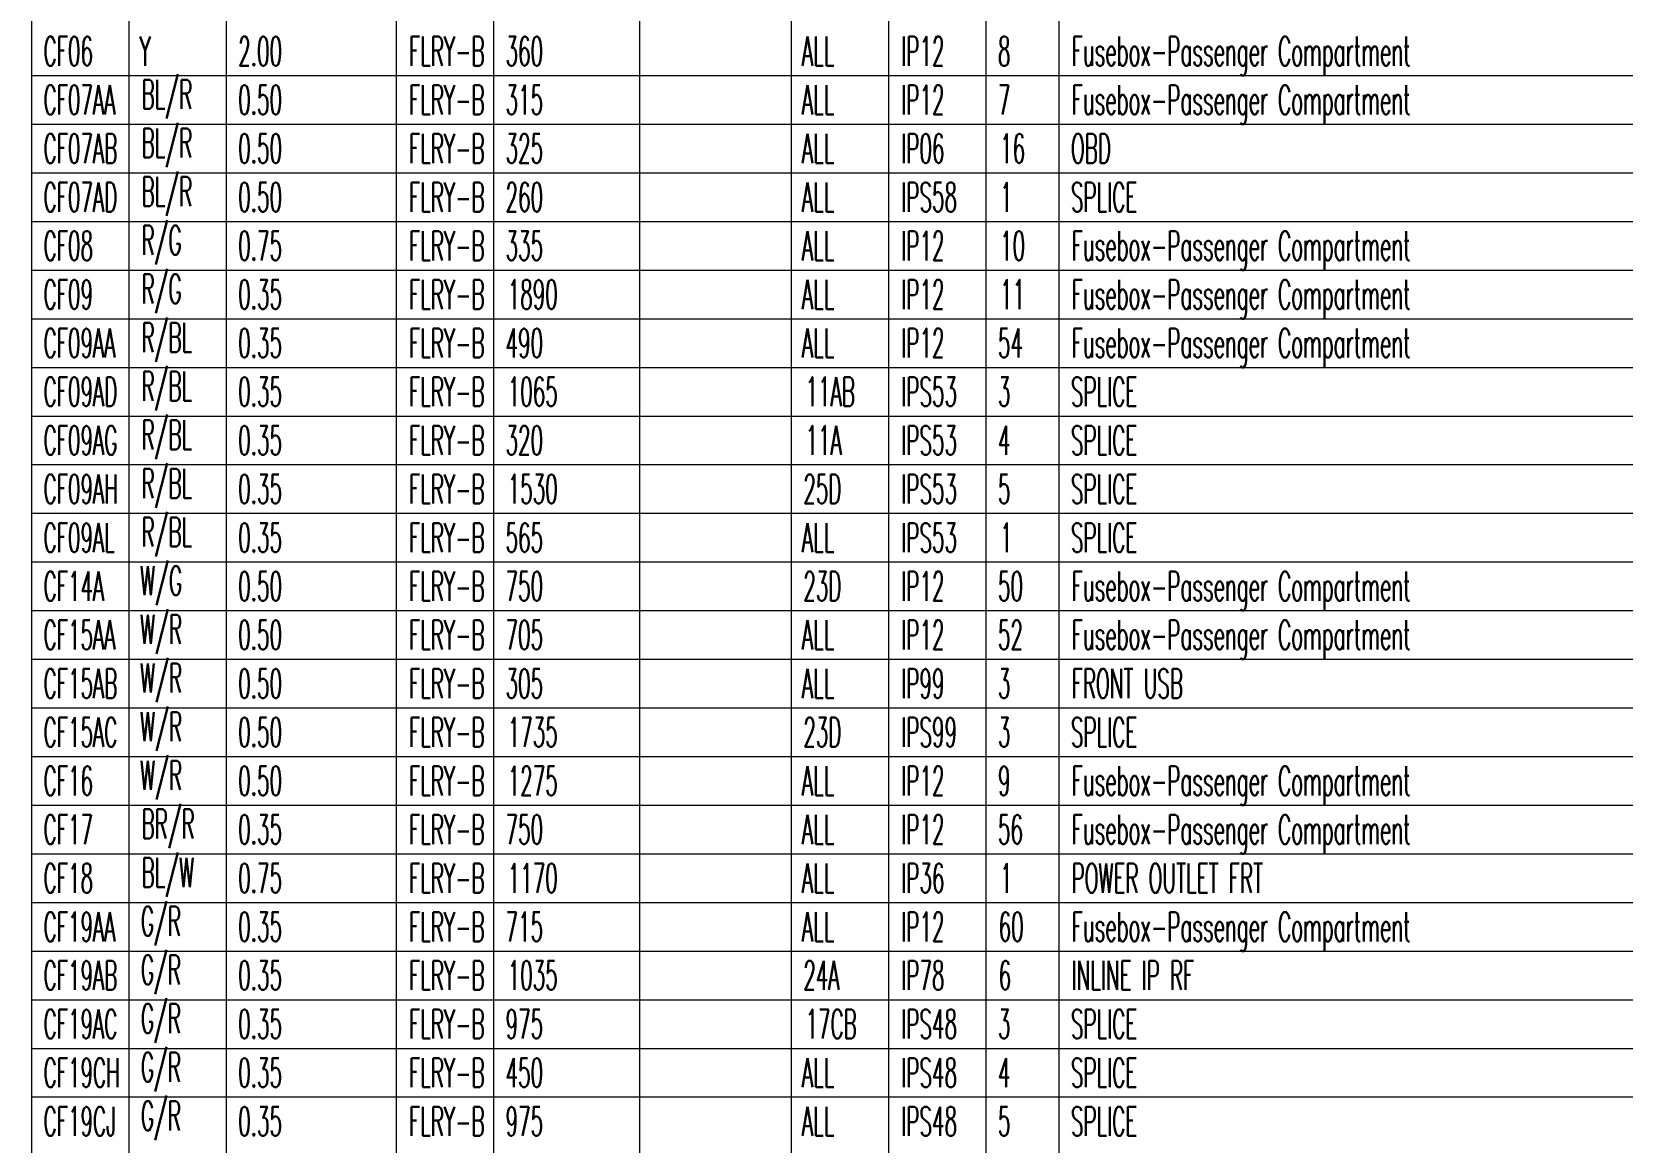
# Model space of a CAD drawing. Header units: inches. Extents: x 47316 to 59086, y 3141 to 11743.
# Drawn here: x 55095.9 to 55259.4, y 8535.6 to 8649.7 of the extents above; entities that cross this region are included whole.
import ezdxf

# ---------------------------------------------------------------- set-up
doc = ezdxf.new("R2010")
doc.units = ezdxf.units.IN
doc.header["$MEASUREMENT"] = 0
doc.styles.get("Standard").update_dxf_attribs({"font": ''})
doc.styles.get('Standard').set_extended_font_data('SimSun')

msp = doc.modelspace()

# ---------------------------------------------------------------- linework, layer by layer
at = {"color": 0, "linetype": 'Continuous', "lineweight": 15}
for p, q in [((55095.95, 8425.24), (55095.95, 8930.24)), ((55105.95, 8425.24), (55105.95, 8930.24)), ((55115.95, 8425.24), (55115.95, 8930.24)), ((55133.42, 8425.24), (55133.42, 8930.24)), ((55143.42, 8425.24), (55143.42, 8930.24)), ((55158.42, 8425.24), (55158.42, 8930.24)), ((55174.02, 8425.24), (55174.02, 8930.24)), ((55184.02, 8425.24), (55184.02, 8930.24)), ((55194.02, 8425.24), (55194.02, 8930.24)), ((55201.52, 8425.24), (55201.52, 8930.24)), ((55095.95, 8645.24), (55422.8, 8645.24)), ((55095.95, 8640.24), (55422.8, 8640.24)), ((55095.95, 8635.24), (55422.8, 8635.24)), ((55095.95, 8630.24), (55422.8, 8630.24)), ((55095.95, 8625.24), (55422.8, 8625.24)), ((55095.95, 8620.24), (55422.8, 8620.24)), ((55095.95, 8615.24), (55422.8, 8615.24)), ((55095.95, 8610.24), (55422.8, 8610.24)), ((55095.95, 8605.24), (55422.8, 8605.24)), ((55095.95, 8600.24), (55422.8, 8600.24)), ((55095.95, 8595.24), (55422.8, 8595.24)), ((55095.95, 8590.24), (55422.8, 8590.24)), ((55095.95, 8585.24), (55422.8, 8585.24)), ((55095.95, 8580.24), (55422.8, 8580.24)), ((55095.95, 8575.24), (55422.8, 8575.24)), ((55095.95, 8570.24), (55422.8, 8570.24)), ((55095.95, 8565.24), (55422.8, 8565.24)), ((55095.95, 8560.24), (55422.8, 8560.24)), ((55095.95, 8555.24), (55422.8, 8555.24)), ((55095.95, 8550.24), (55422.8, 8550.24)), ((55095.95, 8545.24), (55422.8, 8545.24)), ((55095.95, 8540.24), (55422.8, 8540.24))]:
    msp.add_line(p, q, dxfattribs=at)

# ---------------------------------------------------------------- texts
at = {"color": 7, "linetype": 'Continuous', "lineweight": 15, "char_height": 3, "attachment_point": 1}
for s, insert, width in [('\\Fromans.shx;\\W0.5000000000;\\T1.0000000000;\\o\\lCF06', (55097.16, 8649.24), 5.6429), ('\\Fromans.shx;\\W0.5000000000;\\T1.0000000000;\\o\\lY', (55107.02, 8649.24), 1.2857), ('\\Fromans.shx;\\W0.5000000000;\\T1.0000000000;\\o\\l2.00', (55117.16, 8649.24), 5), ('\\Fromans.shx;\\W0.5000000000;\\T1.0000000000;\\o\\lFLRY-B', (55134.7, 8649.24), 8.6429), ('\\Fromans.shx;\\W0.5000000000;\\T1.0000000000;\\o\\l360', (55144.63, 8649.24), 4.2857), ('\\Fromans.shx;\\W0.5000000000;\\T1.0000000000;\\o\\lALL', (55175.09, 8649.24), 3.7143), ('\\Fromans.shx;\\W0.5000000000;\\T1.0000000000;\\o\\lIP12', (55185.3, 8649.24), 4.9286), ('\\Fromans.shx;\\W0.5000000000;\\T1.0000000000;\\o\\l8', (55195.23, 8649.24), 1.4286), ('\\Fromans.shx;\\W0.5000000000;\\T1.0000000000;\\o\\lFusebox-Passenger Compartment', (55202.8, 8649.24), 39.0714), ('\\Fromans.shx;\\W0.5000000000;\\T1.0000000000;\\o\\lBL/R', (55107.23, 8644.81), 5.7857), ('\\Fromans.shx;\\W0.5000000000;\\T1.0000000000;\\o\\lCF07AA', (55097.16, 8644.24), 8.2143), ('\\Fromans.shx;\\W0.5000000000;\\T1.0000000000;\\o\\l0.50', (55117.16, 8644.24), 5), ('\\Fromans.shx;\\W0.5000000000;\\T1.0000000000;\\o\\lFLRY-B', (55134.7, 8644.24), 8.6429), ('\\Fromans.shx;\\W0.5000000000;\\T1.0000000000;\\o\\l315', (55144.63, 8644.24), 4.2857), ('\\Fromans.shx;\\W0.5000000000;\\T1.0000000000;\\o\\lALL', (55175.09, 8644.24), 3.7143), ('\\Fromans.shx;\\W0.5000000000;\\T1.0000000000;\\o\\lIP12', (55185.3, 8644.24), 4.9286), ('\\Fromans.shx;\\W0.5000000000;\\T1.0000000000;\\o\\l7', (55195.23, 8644.24), 1.4286), ('\\Fromans.shx;\\W0.5000000000;\\T1.0000000000;\\o\\lFusebox-Passenger Compartment', (55202.8, 8644.24), 39.0714), ('\\Fromans.shx;\\W0.5000000000;\\T1.0000000000;\\o\\lBL/R', (55107.23, 8639.81), 5.7857), ('\\Fromans.shx;\\W0.5000000000;\\T1.0000000000;\\o\\lCF07AB', (55097.16, 8639.24), 8.4286), ('\\Fromans.shx;\\W0.5000000000;\\T1.0000000000;\\o\\l0.50', (55117.16, 8639.24), 5), ('\\Fromans.shx;\\W0.5000000000;\\T1.0000000000;\\o\\lFLRY-B', (55134.7, 8639.24), 8.6429), ('\\Fromans.shx;\\W0.5000000000;\\T1.0000000000;\\o\\l325', (55144.63, 8639.24), 4.2857), ('\\Fromans.shx;\\W0.5000000000;\\T1.0000000000;\\o\\lALL', (55175.09, 8639.24), 3.7143), ('\\Fromans.shx;\\W0.5000000000;\\T1.0000000000;\\o\\lIP06', (55185.3, 8639.24), 4.9286), ('\\Fromans.shx;\\W0.5000000000;\\T1.0000000000;\\o\\l16', (55195.45, 8639.24), 2.8571), ('\\Fromans.shx;\\W0.5000000000;\\T1.0000000000;\\o\\lOBD', (55202.73, 8639.24), 4.5714), ('\\Fromans.shx;\\W0.5000000000;\\T1.0000000000;\\o\\lBL/R', (55107.23, 8634.81), 5.7857), ('\\Fromans.shx;\\W0.5000000000;\\T1.0000000000;\\o\\lCF07AD', (55097.16, 8634.24), 8.4286), ('\\Fromans.shx;\\W0.5000000000;\\T1.0000000000;\\o\\l0.50', (55117.16, 8634.24), 5), ('\\Fromans.shx;\\W0.5000000000;\\T1.0000000000;\\o\\lFLRY-B', (55134.7, 8634.24), 8.6429), ('\\Fromans.shx;\\W0.5000000000;\\T1.0000000000;\\o\\l260', (55144.63, 8634.24), 4.2857), ('\\Fromans.shx;\\W0.5000000000;\\T1.0000000000;\\o\\lALL', (55175.09, 8634.24), 3.7143), ('\\Fromans.shx;\\W0.5000000000;\\T1.0000000000;\\o\\lIPS58', (55185.3, 8634.24), 6.3571), ('\\Fromans.shx;\\W0.5000000000;\\T1.0000000000;\\o\\l1', (55195.45, 8634.24), 1.4286), ('\\Fromans.shx;\\W0.5000000000;\\T1.0000000000;\\o\\lSPLICE', (55202.73, 8634.24), 7.5714), ('\\Fromans.shx;\\W0.5000000000;\\T1.0000000000;\\o\\lCF08', (55097.16, 8629.24), 5.6429), ('\\Fromans.shx;\\W0.5000000000;\\T1.0000000000;\\o\\lR/G', (55107.23, 8629.81), 4.5714), ('\\Fromans.shx;\\W0.5000000000;\\T1.0000000000;\\o\\l0.75', (55117.16, 8629.24), 5), ('\\Fromans.shx;\\W0.5000000000;\\T1.0000000000;\\o\\lFLRY-B', (55134.7, 8629.24), 8.6429), ('\\Fromans.shx;\\W0.5000000000;\\T1.0000000000;\\o\\l335', (55144.63, 8629.24), 4.2857), ('\\Fromans.shx;\\W0.5000000000;\\T1.0000000000;\\o\\lALL', (55175.09, 8629.24), 3.7143), ('\\Fromans.shx;\\W0.5000000000;\\T1.0000000000;\\o\\lIP12', (55185.3, 8629.24), 4.9286), ('\\Fromans.shx;\\W0.5000000000;\\T1.0000000000;\\o\\l10', (55195.45, 8629.24), 2.8571), ('\\Fromans.shx;\\W0.5000000000;\\T1.0000000000;\\o\\lFusebox-Passenger Compartment', (55202.8, 8629.24), 39.0714), ('\\Fromans.shx;\\W0.5000000000;\\T1.0000000000;\\o\\lCF09', (55097.16, 8624.24), 5.6429), ('\\Fromans.shx;\\W0.5000000000;\\T1.0000000000;\\o\\lR/G', (55107.23, 8624.81), 4.5714), ('\\Fromans.shx;\\W0.5000000000;\\T1.0000000000;\\o\\l0.35', (55117.16, 8624.24), 5), ('\\Fromans.shx;\\W0.5000000000;\\T1.0000000000;\\o\\lFLRY-B', (55134.7, 8624.24), 8.6429), ('\\Fromans.shx;\\W0.5000000000;\\T1.0000000000;\\o\\l1890', (55144.85, 8624.24), 5.7143), ('\\Fromans.shx;\\W0.5000000000;\\T1.0000000000;\\o\\lALL', (55175.09, 8624.24), 3.7143), ('\\Fromans.shx;\\W0.5000000000;\\T1.0000000000;\\o\\lIP12', (55185.3, 8624.24), 4.9286), ('\\Fromans.shx;\\W0.5000000000;\\T1.0000000000;\\o\\l11', (55195.45, 8624.24), 2.8571), ('\\Fromans.shx;\\W0.5000000000;\\T1.0000000000;\\o\\lFusebox-Passenger Compartment', (55202.8, 8624.24), 39.0714), ('\\Fromans.shx;\\W0.5000000000;\\T1.0000000000;\\o\\lCF09AA', (55097.16, 8619.24), 8.2143), ('\\Fromans.shx;\\W0.5000000000;\\T1.0000000000;\\o\\lR/BL', (55107.23, 8619.81), 5.7857), ('\\Fromans.shx;\\W0.5000000000;\\T1.0000000000;\\o\\l0.35', (55117.16, 8619.24), 5), ('\\Fromans.shx;\\W0.5000000000;\\T1.0000000000;\\o\\lFLRY-B', (55134.7, 8619.24), 8.6429), ('\\Fromans.shx;\\W0.5000000000;\\T1.0000000000;\\o\\l490', (55144.63, 8619.24), 4.2857), ('\\Fromans.shx;\\W0.5000000000;\\T1.0000000000;\\o\\lALL', (55175.09, 8619.24), 3.7143), ('\\Fromans.shx;\\W0.5000000000;\\T1.0000000000;\\o\\lIP12', (55185.3, 8619.24), 4.9286), ('\\Fromans.shx;\\W0.5000000000;\\T1.0000000000;\\o\\l54', (55195.23, 8619.24), 2.8571), ('\\Fromans.shx;\\W0.5000000000;\\T1.0000000000;\\o\\lFusebox-Passenger Compartment', (55202.8, 8619.24), 39.0714), ('\\Fromans.shx;\\W0.5000000000;\\T1.0000000000;\\o\\lCF09AD', (55097.16, 8614.24), 8.4286), ('\\Fromans.shx;\\W0.5000000000;\\T1.0000000000;\\o\\lR/BL', (55107.23, 8614.81), 5.7857), ('\\Fromans.shx;\\W0.5000000000;\\T1.0000000000;\\o\\l0.35', (55117.16, 8614.24), 5), ('\\Fromans.shx;\\W0.5000000000;\\T1.0000000000;\\o\\lFLRY-B', (55134.7, 8614.24), 8.6429), ('\\Fromans.shx;\\W0.5000000000;\\T1.0000000000;\\o\\l1065', (55144.85, 8614.24), 5.7143), ('\\Fromans.shx;\\W0.5000000000;\\T1.0000000000;\\o\\l11AB', (55175.45, 8614.24), 5.6429), ('\\Fromans.shx;\\W0.5000000000;\\T1.0000000000;\\o\\lIPS53', (55185.3, 8614.24), 6.3571), ('\\Fromans.shx;\\W0.5000000000;\\T1.0000000000;\\o\\l3', (55195.23, 8614.24), 1.4286), ('\\Fromans.shx;\\W0.5000000000;\\T1.0000000000;\\o\\lSPLICE', (55202.73, 8614.24), 7.5714), ('\\Fromans.shx;\\W0.5000000000;\\T1.0000000000;\\o\\lCF09AG', (55097.16, 8609.24), 8.4286), ('\\Fromans.shx;\\W0.5000000000;\\T1.0000000000;\\o\\lR/BL', (55107.23, 8609.81), 5.7857), ('\\Fromans.shx;\\W0.5000000000;\\T1.0000000000;\\o\\l0.35', (55117.16, 8609.24), 5), ('\\Fromans.shx;\\W0.5000000000;\\T1.0000000000;\\o\\lFLRY-B', (55134.7, 8609.24), 8.6429), ('\\Fromans.shx;\\W0.5000000000;\\T1.0000000000;\\o\\l320', (55144.63, 8609.24), 4.2857), ('\\Fromans.shx;\\W0.5000000000;\\T1.0000000000;\\o\\l11A', (55175.45, 8609.24), 4.1429), ('\\Fromans.shx;\\W0.5000000000;\\T1.0000000000;\\o\\lIPS53', (55185.3, 8609.24), 6.3571), ('\\Fromans.shx;\\W0.5000000000;\\T1.0000000000;\\o\\l4', (55195.23, 8609.24), 1.4286), ('\\Fromans.shx;\\W0.5000000000;\\T1.0000000000;\\o\\lSPLICE', (55202.73, 8609.24), 7.5714), ('\\Fromans.shx;\\W0.5000000000;\\T1.0000000000;\\o\\lR/BL', (55107.23, 8604.81), 5.7857), ('\\Fromans.shx;\\W0.5000000000;\\T1.0000000000;\\o\\lCF09AH', (55097.16, 8604.24), 8.5), ('\\Fromans.shx;\\W0.5000000000;\\T1.0000000000;\\o\\l0.35', (55117.16, 8604.24), 5), ('\\Fromans.shx;\\W0.5000000000;\\T1.0000000000;\\o\\lFLRY-B', (55134.7, 8604.24), 8.6429), ('\\Fromans.shx;\\W0.5000000000;\\T1.0000000000;\\o\\l1530', (55144.85, 8604.24), 5.7143), ('\\Fromans.shx;\\W0.5000000000;\\T1.0000000000;\\o\\l25D', (55175.23, 8604.24), 4.3571), ('\\Fromans.shx;\\W0.5000000000;\\T1.0000000000;\\o\\lIPS53', (55185.3, 8604.24), 6.3571), ('\\Fromans.shx;\\W0.5000000000;\\T1.0000000000;\\o\\l5', (55195.23, 8604.24), 1.4286), ('\\Fromans.shx;\\W0.5000000000;\\T1.0000000000;\\o\\lSPLICE', (55202.73, 8604.24), 7.5714), ('\\Fromans.shx;\\W0.5000000000;\\T1.0000000000;\\o\\lR/BL', (55107.23, 8599.81), 5.7857), ('\\Fromans.shx;\\W0.5000000000;\\T1.0000000000;\\o\\lCF09AL', (55097.16, 8599.24), 8.1429), ('\\Fromans.shx;\\W0.5000000000;\\T1.0000000000;\\o\\l0.35', (55117.16, 8599.24), 5), ('\\Fromans.shx;\\W0.5000000000;\\T1.0000000000;\\o\\lFLRY-B', (55134.7, 8599.24), 8.6429), ('\\Fromans.shx;\\W0.5000000000;\\T1.0000000000;\\o\\l565', (55144.63, 8599.24), 4.2857), ('\\Fromans.shx;\\W0.5000000000;\\T1.0000000000;\\o\\lALL', (55175.09, 8599.24), 3.7143), ('\\Fromans.shx;\\W0.5000000000;\\T1.0000000000;\\o\\lIPS53', (55185.3, 8599.24), 6.3571), ('\\Fromans.shx;\\W0.5000000000;\\T1.0000000000;\\o\\l1', (55195.45, 8599.24), 1.4286), ('\\Fromans.shx;\\W0.5000000000;\\T1.0000000000;\\o\\lSPLICE', (55202.73, 8599.24), 7.5714), ('\\Fromans.shx;\\W0.5000000000;\\T1.0000000000;\\o\\lW/G', (55107.09, 8594.81), 4.7857), ('\\Fromans.shx;\\W0.5000000000;\\T1.0000000000;\\o\\lCF14A', (55097.16, 8594.24), 6.9286), ('\\Fromans.shx;\\W0.5000000000;\\T1.0000000000;\\o\\l0.50', (55117.16, 8594.24), 5), ('\\Fromans.shx;\\W0.5000000000;\\T1.0000000000;\\o\\lFLRY-B', (55134.7, 8594.24), 8.6429), ('\\Fromans.shx;\\W0.5000000000;\\T1.0000000000;\\o\\l750', (55144.63, 8594.24), 4.2857), ('\\Fromans.shx;\\W0.5000000000;\\T1.0000000000;\\o\\l23D', (55175.23, 8594.24), 4.3571), ('\\Fromans.shx;\\W0.5000000000;\\T1.0000000000;\\o\\lIP12', (55185.3, 8594.24), 4.9286), ('\\Fromans.shx;\\W0.5000000000;\\T1.0000000000;\\o\\l50', (55195.23, 8594.24), 2.8571), ('\\Fromans.shx;\\W0.5000000000;\\T1.0000000000;\\o\\lFusebox-Passenger Compartment', (55202.8, 8594.24), 39.0714), ('\\Fromans.shx;\\W0.5000000000;\\T1.0000000000;\\o\\lW/R', (55107.09, 8589.81), 4.7857), ('\\Fromans.shx;\\W0.5000000000;\\T1.0000000000;\\o\\lCF15AA', (55097.16, 8589.24), 8.2143), ('\\Fromans.shx;\\W0.5000000000;\\T1.0000000000;\\o\\l0.50', (55117.16, 8589.24), 5), ('\\Fromans.shx;\\W0.5000000000;\\T1.0000000000;\\o\\lFLRY-B', (55134.7, 8589.24), 8.6429), ('\\Fromans.shx;\\W0.5000000000;\\T1.0000000000;\\o\\l705', (55144.63, 8589.24), 4.2857), ('\\Fromans.shx;\\W0.5000000000;\\T1.0000000000;\\o\\lALL', (55175.09, 8589.24), 3.7143), ('\\Fromans.shx;\\W0.5000000000;\\T1.0000000000;\\o\\lIP12', (55185.3, 8589.24), 4.9286), ('\\Fromans.shx;\\W0.5000000000;\\T1.0000000000;\\o\\l52', (55195.23, 8589.24), 2.8571), ('\\Fromans.shx;\\W0.5000000000;\\T1.0000000000;\\o\\lFusebox-Passenger Compartment', (55202.8, 8589.24), 39.0714), ('\\Fromans.shx;\\W0.5000000000;\\T1.0000000000;\\o\\lW/R', (55107.09, 8584.81), 4.7857), ('\\Fromans.shx;\\W0.5000000000;\\T1.0000000000;\\o\\lCF15AB', (55097.16, 8584.24), 8.4286), ('\\Fromans.shx;\\W0.5000000000;\\T1.0000000000;\\o\\l0.50', (55117.16, 8584.24), 5), ('\\Fromans.shx;\\W0.5000000000;\\T1.0000000000;\\o\\lFLRY-B', (55134.7, 8584.24), 8.6429), ('\\Fromans.shx;\\W0.5000000000;\\T1.0000000000;\\o\\l305', (55144.63, 8584.24), 4.2857), ('\\Fromans.shx;\\W0.5000000000;\\T1.0000000000;\\o\\lALL', (55175.09, 8584.24), 3.7143), ('\\Fromans.shx;\\W0.5000000000;\\T1.0000000000;\\o\\lIP99', (55185.3, 8584.24), 4.9286), ('\\Fromans.shx;\\W0.5000000000;\\T1.0000000000;\\o\\l3', (55195.23, 8584.24), 1.4286), ('\\Fromans.shx;\\W0.5000000000;\\T1.0000000000;\\o\\lFRONT USB', (55202.8, 8584.24), 13.0714), ('\\Fromans.shx;\\W0.5000000000;\\T1.0000000000;\\o\\lW/R', (55107.09, 8579.81), 4.7857), ('\\Fromans.shx;\\W0.5000000000;\\T1.0000000000;\\o\\lCF15AC', (55097.16, 8579.24), 8.4286), ('\\Fromans.shx;\\W0.5000000000;\\T1.0000000000;\\o\\l0.50', (55117.16, 8579.24), 5), ('\\Fromans.shx;\\W0.5000000000;\\T1.0000000000;\\o\\lFLRY-B', (55134.7, 8579.24), 8.6429), ('\\Fromans.shx;\\W0.5000000000;\\T1.0000000000;\\o\\l1735', (55144.85, 8579.24), 5.7143), ('\\Fromans.shx;\\W0.5000000000;\\T1.0000000000;\\o\\l23D', (55175.23, 8579.24), 4.3571), ('\\Fromans.shx;\\W0.5000000000;\\T1.0000000000;\\o\\lIPS99', (55185.3, 8579.24), 6.3571), ('\\Fromans.shx;\\W0.5000000000;\\T1.0000000000;\\o\\l3', (55195.23, 8579.24), 1.4286), ('\\Fromans.shx;\\W0.5000000000;\\T1.0000000000;\\o\\lSPLICE', (55202.73, 8579.24), 7.5714), ('\\Fromans.shx;\\W0.5000000000;\\T1.0000000000;\\o\\lW/R', (55107.09, 8574.81), 4.7857), ('\\Fromans.shx;\\W0.5000000000;\\T1.0000000000;\\o\\lCF16', (55097.16, 8574.24), 5.6429), ('\\Fromans.shx;\\W0.5000000000;\\T1.0000000000;\\o\\l0.50', (55117.16, 8574.24), 5), ('\\Fromans.shx;\\W0.5000000000;\\T1.0000000000;\\o\\lFLRY-B', (55134.7, 8574.24), 8.6429), ('\\Fromans.shx;\\W0.5000000000;\\T1.0000000000;\\o\\l1275', (55144.85, 8574.24), 5.7143), ('\\Fromans.shx;\\W0.5000000000;\\T1.0000000000;\\o\\lALL', (55175.09, 8574.24), 3.7143), ('\\Fromans.shx;\\W0.5000000000;\\T1.0000000000;\\o\\lIP12', (55185.3, 8574.24), 4.9286), ('\\Fromans.shx;\\W0.5000000000;\\T1.0000000000;\\o\\l9', (55195.23, 8574.24), 1.4286), ('\\Fromans.shx;\\W0.5000000000;\\T1.0000000000;\\o\\lFusebox-Passenger Compartment', (55202.8, 8574.24), 39.0714), ('\\Fromans.shx;\\W0.5000000000;\\T1.0000000000;\\o\\lBR/R', (55107.23, 8569.81), 6.0714), ('\\Fromans.shx;\\W0.5000000000;\\T1.0000000000;\\o\\lCF17', (55097.16, 8569.24), 5.6429), ('\\Fromans.shx;\\W0.5000000000;\\T1.0000000000;\\o\\l0.35', (55117.16, 8569.24), 5), ('\\Fromans.shx;\\W0.5000000000;\\T1.0000000000;\\o\\lFLRY-B', (55134.7, 8569.24), 8.6429), ('\\Fromans.shx;\\W0.5000000000;\\T1.0000000000;\\o\\l750', (55144.63, 8569.24), 4.2857), ('\\Fromans.shx;\\W0.5000000000;\\T1.0000000000;\\o\\lALL', (55175.09, 8569.24), 3.7143), ('\\Fromans.shx;\\W0.5000000000;\\T1.0000000000;\\o\\lIP12', (55185.3, 8569.24), 4.9286), ('\\Fromans.shx;\\W0.5000000000;\\T1.0000000000;\\o\\l56', (55195.23, 8569.24), 2.8571), ('\\Fromans.shx;\\W0.5000000000;\\T1.0000000000;\\o\\lFusebox-Passenger Compartment', (55202.8, 8569.24), 39.0714), ('\\Fromans.shx;\\W0.5000000000;\\T1.0000000000;\\o\\lBL/W', (55107.23, 8564.81), 6), ('\\Fromans.shx;\\W0.5000000000;\\T1.0000000000;\\o\\lCF18', (55097.16, 8564.24), 5.6429), ('\\Fromans.shx;\\W0.5000000000;\\T1.0000000000;\\o\\l0.75', (55117.16, 8564.24), 5), ('\\Fromans.shx;\\W0.5000000000;\\T1.0000000000;\\o\\lFLRY-B', (55134.7, 8564.24), 8.6429), ('\\Fromans.shx;\\W0.5000000000;\\T1.0000000000;\\o\\l1170', (55144.85, 8564.24), 5.7143), ('\\Fromans.shx;\\W0.5000000000;\\T1.0000000000;\\o\\lALL', (55175.09, 8564.24), 3.7143), ('\\Fromans.shx;\\W0.5000000000;\\T1.0000000000;\\o\\lIP36', (55185.3, 8564.24), 4.9286), ('\\Fromans.shx;\\W0.5000000000;\\T1.0000000000;\\o\\l1', (55195.45, 8564.24), 1.4286), ('\\Fromans.shx;\\W0.5000000000;\\T1.0000000000;\\o\\lPOWER OUTLET FRT', (55202.8, 8564.24), 22.5714), ('\\Fromans.shx;\\W0.5000000000;\\T1.0000000000;\\o\\lG/R', (55107.16, 8559.81), 4.5714), ('\\Fromans.shx;\\W0.5000000000;\\T1.0000000000;\\o\\lCF19AA', (55097.16, 8559.24), 8.2143), ('\\Fromans.shx;\\W0.5000000000;\\T1.0000000000;\\o\\l0.35', (55117.16, 8559.24), 5), ('\\Fromans.shx;\\W0.5000000000;\\T1.0000000000;\\o\\lFLRY-B', (55134.7, 8559.24), 8.6429), ('\\Fromans.shx;\\W0.5000000000;\\T1.0000000000;\\o\\l715', (55144.63, 8559.24), 4.2857), ('\\Fromans.shx;\\W0.5000000000;\\T1.0000000000;\\o\\lALL', (55175.09, 8559.24), 3.7143), ('\\Fromans.shx;\\W0.5000000000;\\T1.0000000000;\\o\\lIP12', (55185.3, 8559.24), 4.9286), ('\\Fromans.shx;\\W0.5000000000;\\T1.0000000000;\\o\\l60', (55195.3, 8559.24), 2.8571), ('\\Fromans.shx;\\W0.5000000000;\\T1.0000000000;\\o\\lFusebox-Passenger Compartment', (55202.8, 8559.24), 39.0714), ('\\Fromans.shx;\\W0.5000000000;\\T1.0000000000;\\o\\lG/R', (55107.16, 8554.81), 4.5714), ('\\Fromans.shx;\\W0.5000000000;\\T1.0000000000;\\o\\lCF19AB', (55097.16, 8554.24), 8.4286), ('\\Fromans.shx;\\W0.5000000000;\\T1.0000000000;\\o\\l0.35', (55117.16, 8554.24), 5), ('\\Fromans.shx;\\W0.5000000000;\\T1.0000000000;\\o\\lFLRY-B', (55134.7, 8554.24), 8.6429), ('\\Fromans.shx;\\W0.5000000000;\\T1.0000000000;\\o\\l1035', (55144.85, 8554.24), 5.7143), ('\\Fromans.shx;\\W0.5000000000;\\T1.0000000000;\\o\\l24A', (55175.23, 8554.24), 4.1429), ('\\Fromans.shx;\\W0.5000000000;\\T1.0000000000;\\o\\lIP78', (55185.3, 8554.24), 4.9286), ('\\Fromans.shx;\\W0.5000000000;\\T1.0000000000;\\o\\l6', (55195.3, 8554.24), 1.4286), ('\\Fromans.shx;\\W0.5000000000;\\T1.0000000000;\\o\\lINLINE IP RF', (55202.8, 8554.24), 14.7143), ('\\Fromans.shx;\\W0.5000000000;\\T1.0000000000;\\o\\lCF19AC', (55097.16, 8549.24), 8.4286), ('\\Fromans.shx;\\W0.5000000000;\\T1.0000000000;\\o\\lG/R', (55107.16, 8549.81), 4.5714), ('\\Fromans.shx;\\W0.5000000000;\\T1.0000000000;\\o\\l0.35', (55117.16, 8549.24), 5), ('\\Fromans.shx;\\W0.5000000000;\\T1.0000000000;\\o\\lFLRY-B', (55134.7, 8549.24), 8.6429), ('\\Fromans.shx;\\W0.5000000000;\\T1.0000000000;\\o\\l975', (55144.63, 8549.24), 4.2857), ('\\Fromans.shx;\\W0.5000000000;\\T1.0000000000;\\o\\l17CB', (55175.45, 8549.24), 5.8571), ('\\Fromans.shx;\\W0.5000000000;\\T1.0000000000;\\o\\lIPS48', (55185.3, 8549.24), 6.3571), ('\\Fromans.shx;\\W0.5000000000;\\T1.0000000000;\\o\\l3', (55195.23, 8549.24), 1.4286), ('\\Fromans.shx;\\W0.5000000000;\\T1.0000000000;\\o\\lSPLICE', (55202.73, 8549.24), 7.5714), ('\\Fromans.shx;\\W0.5000000000;\\T1.0000000000;\\o\\lCF19CH', (55097.16, 8544.24), 8.7143), ('\\Fromans.shx;\\W0.5000000000;\\T1.0000000000;\\o\\lG/R', (55107.16, 8544.81), 4.5714), ('\\Fromans.shx;\\W0.5000000000;\\T1.0000000000;\\o\\l0.35', (55117.16, 8544.24), 5), ('\\Fromans.shx;\\W0.5000000000;\\T1.0000000000;\\o\\lFLRY-B', (55134.7, 8544.24), 8.6429), ('\\Fromans.shx;\\W0.5000000000;\\T1.0000000000;\\o\\l450', (55144.63, 8544.24), 4.2857), ('\\Fromans.shx;\\W0.5000000000;\\T1.0000000000;\\o\\lALL', (55175.09, 8544.24), 3.7143), ('\\Fromans.shx;\\W0.5000000000;\\T1.0000000000;\\o\\lIPS48', (55185.3, 8544.24), 6.3571), ('\\Fromans.shx;\\W0.5000000000;\\T1.0000000000;\\o\\l4', (55195.23, 8544.24), 1.4286), ('\\Fromans.shx;\\W0.5000000000;\\T1.0000000000;\\o\\lSPLICE', (55202.73, 8544.24), 7.5714), ('\\Fromans.shx;\\W0.5000000000;\\T1.0000000000;\\o\\lCF19CJ', (55097.16, 8539.24), 8.2857), ('\\Fromans.shx;\\W0.5000000000;\\T1.0000000000;\\o\\lG/R', (55107.16, 8539.81), 4.5714), ('\\Fromans.shx;\\W0.5000000000;\\T1.0000000000;\\o\\l0.35', (55117.16, 8539.24), 5), ('\\Fromans.shx;\\W0.5000000000;\\T1.0000000000;\\o\\lFLRY-B', (55134.7, 8539.24), 8.6429), ('\\Fromans.shx;\\W0.5000000000;\\T1.0000000000;\\o\\l975', (55144.63, 8539.24), 4.2857), ('\\Fromans.shx;\\W0.5000000000;\\T1.0000000000;\\o\\lALL', (55175.09, 8539.24), 3.7143), ('\\Fromans.shx;\\W0.5000000000;\\T1.0000000000;\\o\\lIPS48', (55185.3, 8539.24), 6.3571), ('\\Fromans.shx;\\W0.5000000000;\\T1.0000000000;\\o\\l5', (55195.23, 8539.24), 1.4286), ('\\Fromans.shx;\\W0.5000000000;\\T1.0000000000;\\o\\lSPLICE', (55202.73, 8539.24), 7.5714)]:
    msp.add_mtext(s, dxfattribs=dict(at, insert=insert, width=width))

doc.saveas('drawing.dxf')
